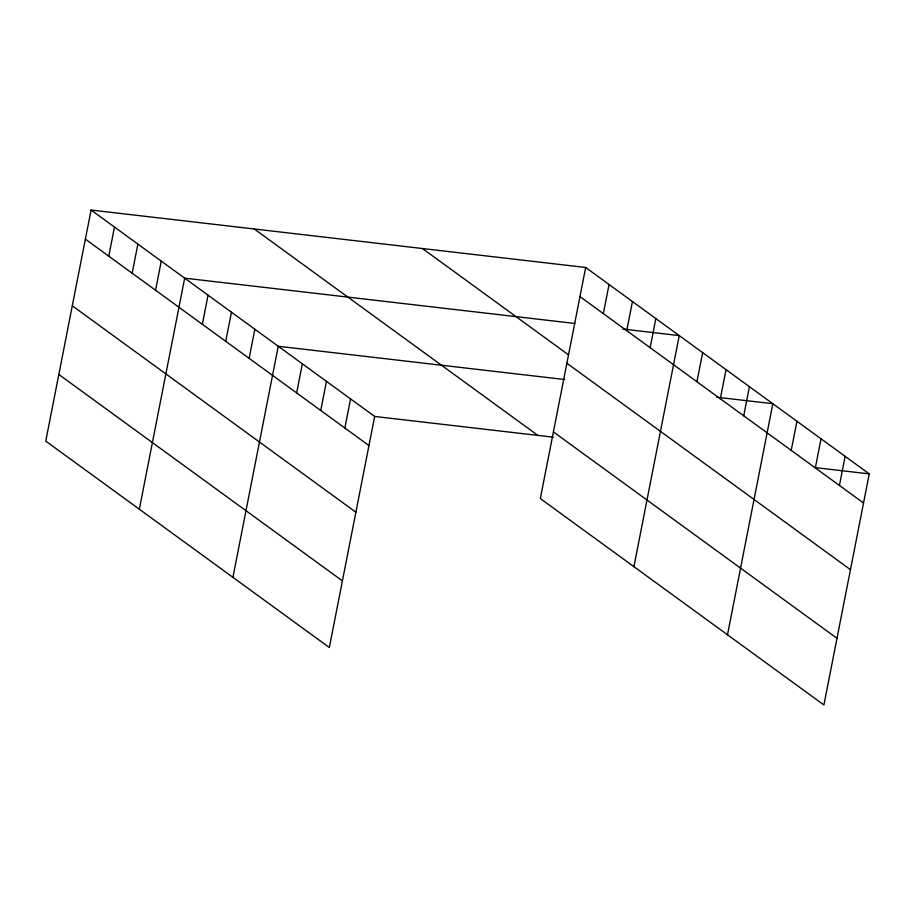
<?xml version="1.0" encoding="UTF-8"?>
<svg xmlns="http://www.w3.org/2000/svg" width="915" height="915" viewBox="0 0 915 915"><rect width="100%" height="100%" fill="white"/><g stroke="black" fill="none" stroke-linecap="round" stroke-linejoin="round"><path stroke-width="1.37" d="M91.088 210.038L45.75 441.11L329.331 647.523L374.67 416.451L91.088 210.038L585.669 267.477L869.25 473.89L823.912 704.962L540.33 498.549L585.669 267.477M108.771 256.177L114.478 227.057M132.16 273.208L137.879 244.088M155.561 290.227L161.269 261.118M139.332 509.22L184.67 278.149L575.135 323.498M202.352 324.287L208.06 295.179M225.742 341.318L231.461 312.209M249.143 358.348L254.85 329.24M232.913 577.342L278.252 346.27L564.772 379.542M296.643 392.924L302.35 363.815M320.753 410.469L326.461 381.361M344.852 428.014L350.559 398.906M603.351 313.616L609.058 284.508M626.741 330.647L632.459 301.538M650.142 347.677L655.849 318.569M633.912 566.671L679.25 335.599L622.966 329.057M696.933 381.738L702.64 352.63M720.334 398.768L726.041 369.66M743.723 415.799L749.431 386.679M727.494 634.781L772.832 403.709L716.548 397.179M791.223 450.374L796.931 421.255M815.334 467.92L821.041 438.8M839.432 485.465L845.14 456.345M374.67 416.451L553.301 437.198M814.373 467.519L869.25 473.89M579.95 296.597L863.543 503.01M422.456 248.525L568.398 354.757M566.877 363.244L850.458 569.656M553.403 431.903L836.996 638.315M254.301 228.99L537.883 435.403M85.37 239.147L368.962 445.559M72.296 305.793L355.878 512.206M58.823 374.464L342.404 580.876"/></g></svg>
